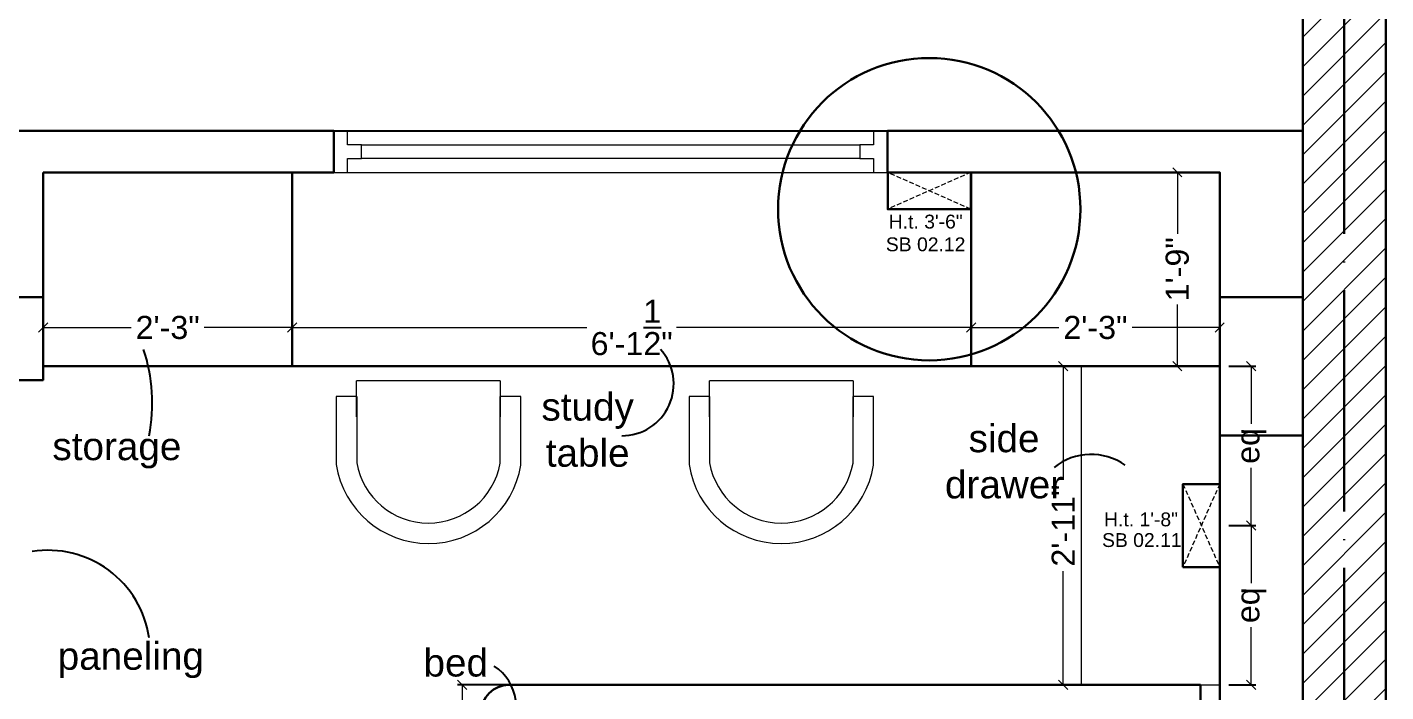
# Model space of a CAD drawing. Header units: millimetres. Extents: x 56222 to 3066687, y -650199 to -121287.
# Drawn here: x 148743.1 to 148890.3, y -178752.9 to -178680.9 of the extents above; entities that cross this region are included whole.
import ezdxf

# ---------------------------------------------------------------- set-up
doc = ezdxf.new("R2010")
doc.units = ezdxf.units.MM
doc.header["$MEASUREMENT"] = 0
doc.header["$PDMODE"] = 35
for name, pattern in [('ACAD_ISO04W100', [30, 24, -3, 0, -3]), ('DASHED', [0.75, 0.5, -0.25]), ('DASHED2', [0.375, 0.25, -0.125])]:
    doc.linetypes.add(name, pattern=pattern)
doc.layers.get('Defpoints').update_dxf_attribs({"color": 220})
for name, color, linetype, lineweight in [('COLUMN', 1, 'Continuous', 30), ('dim05', 1, 'Continuous', 13), ('el', 7, 'Continuous', 20), ('ELEC-wires', 1, 'DASHED2', 13), ('Electrical', 84, 'Continuous', 30), ('FIRST FLOOR', 7, 'Continuous', 9), ('FIRST FLOOR ( DW_RAIL )', 7, 'Continuous', 9), ('FIRST FLOOR_( PLine )_', 251, 'Continuous', 30), ('FURNITURE', 32, 'Continuous', 9), ('GROUND FLOOR', 7, 'Continuous', 9), ('GROUND FLOOR  ( HATCH )', 251, 'Continuous', 9), ('Labelling', 1, 'Continuous', 25), ('wall', 7, 'Continuous', 30), ('X_PLOT', 1, 'Continuous', 9), ('XX~SLAB ( BEAM )~ ( DIM )', 7, 'Continuous', 9)]:
    doc.layers.add(name, color=color, linetype=linetype, lineweight=lineweight)
doc.layers.add('XX~SLAB ( PLINE )', color=251, linetype='Continuous', plot=False)
doc.styles.add('Arial', font='arial.ttf')
doc.styles.get("Standard").update_dxf_attribs({"font": 'arial.ttf', "height": 6})
doc.styles.add('style4', font='ARIALN.TTF')
doc.dimstyles.new('ISO-25', dxfattribs={"dimtxt": 2.5, "dimasz": 1, "dimexe": 0.5, "dimexo": 1, "dimtad": 0, "dimdec": 1, "dimlunit": 4, "dimtxsty": 'Standard', "dimblk": 'OBLIQUE', "dimcen": 2.5, "dimclrd": 1, "dimclre": 1, "dimclrt": 5, "dimadec": 0, "dimazin": 0, "dimtfac": 1, "dimtdec": 1, "dimtmove": 0, "dimatfit": 3, "dimfxl": 1, "dimlwd": -1, "dimarcsym": 0})

# ---------------------------------------------------------------- blocks, each defined once
blk = doc.blocks.new('_Oblique')
at = {"layer": 'wall', "color": 0, "lineweight": -2}
blk.add_line((-0.5, -0.5), (0.5, 0.5), dxfattribs=at)
blk = doc.blocks.new('*D886')
at = {"layer": 'Defpoints', "color": 0, "lineweight": 30, "transparency": 16777216}
for p in [(148845.37, -178713.45), (148771.81, -178716.36), (148845.37, -178716.36)]:
    blk.add_point(p, dxfattribs=at)
at = {"layer": 'dim05', "color": 1, "linetype": 'Continuous', "lineweight": -2, "transparency": 16777216}
for p, q in [((148771.81, -178715.36), (148771.81, -178712.95)), ((148845.37, -178715.36), (148845.37, -178712.95))]:
    blk.add_line(p, q, dxfattribs=at)
at = {"layer": 'dim05', "color": 1, "linetype": 'Continuous', "transparency": 16777216}
for p, q in [((148771.81, -178713.45), (148803.72, -178713.45)), ((148845.37, -178713.45), (148813.45, -178713.45))]:
    blk.add_line(p, q, dxfattribs=at)
at = {"layer": 'dim05', "color": 1, "transparency": 16777216, "rotation": 180}
blk.add_blockref('_Oblique', (148771.81, -178713.45), dxfattribs=at)
at = {"layer": 'dim05', "color": 1, "transparency": 16777216}
blk.add_blockref('_Oblique', (148845.37, -178713.45), dxfattribs=at)
at = {"layer": 'dim05', "color": 5, "lineweight": 25, "transparency": 16777216, "insert": (148808.59, -178713.45), "char_height": 2.5, "attachment_point": 5, "style": 'Arial'}
blk.add_mtext('6\'-1{\\H1x;\\S1/2;}"', dxfattribs=at)
blk = doc.blocks.new('*D887')
at = {"layer": 'Defpoints', "color": 0, "lineweight": 30, "transparency": 16777216}
for p in [(148867.72, -178696.63), (148868.75, -178696.63), (148867.51, -178717.63)]:
    blk.add_point(p, dxfattribs=at)
at = {"layer": 'dim05', "color": 1, "linetype": 'Continuous', "lineweight": -2, "transparency": 16777216}
for p, q in [((148867.75, -178696.63), (148867.22, -178696.63)), ((148868.51, -178717.63), (148868.22, -178717.63))]:
    blk.add_line(p, q, dxfattribs=at)
at = {"layer": 'dim05', "color": 1, "linetype": 'Continuous', "transparency": 16777216}
for p, q in [((148867.72, -178696.63), (148867.72, -178703.3)), ((148867.72, -178717.63), (148867.72, -178710.96))]:
    blk.add_line(p, q, dxfattribs=at)
at = {"layer": 'dim05', "color": 1, "transparency": 16777216}
for p, rotation in [((148867.72, -178696.63), 90), ((148867.72, -178717.63), 270)]:
    blk.add_blockref('_Oblique', p, dxfattribs=dict(at, rotation=rotation))
at = {"layer": 'dim05', "color": 5, "lineweight": 25, "transparency": 16777216, "insert": (148867.72, -178707.13), "char_height": 2.5, "attachment_point": 5, "rotation": 90, "style": 'Arial'}
blk.add_mtext('1\'-9"', dxfattribs=at)
blk = doc.blocks.new('*D888')
at = {"layer": 'Defpoints', "color": 0, "lineweight": 30, "transparency": 16777216}
for p in [(148857.31, -178717.63), (148855.35, -178752.16), (148857.31, -178752.16)]:
    blk.add_point(p, dxfattribs=at)
at = {"layer": 'dim05', "color": 1, "linetype": 'Continuous', "lineweight": -2, "transparency": 16777216}
for p, q in [((148856.31, -178717.63), (148854.85, -178717.63)), ((148856.31, -178752.16), (148854.85, -178752.16))]:
    blk.add_line(p, q, dxfattribs=at)
at = {"layer": 'dim05', "color": 1, "linetype": 'Continuous', "transparency": 16777216}
for p, q in [((148855.35, -178717.63), (148855.35, -178729.96)), ((148855.35, -178752.16), (148855.35, -178739.84))]:
    blk.add_line(p, q, dxfattribs=at)
at = {"layer": 'dim05', "color": 1, "transparency": 16777216}
for p, rotation in [((148855.35, -178717.63), 90), ((148855.35, -178752.16), 270)]:
    blk.add_blockref('_Oblique', p, dxfattribs=dict(at, rotation=rotation))
at = {"layer": 'dim05', "color": 5, "lineweight": 25, "transparency": 16777216, "insert": (148855.35, -178734.9), "char_height": 2.5, "attachment_point": 5, "rotation": 90, "style": 'Arial'}
blk.add_mtext('2\'-11"', dxfattribs=at)
blk = doc.blocks.new('*D892')
at = {"layer": 'Defpoints', "color": 0, "lineweight": 30, "transparency": 16777216}
for p in [(148790.22, -178752.16), (148796.41, -178752.16), (148796.41, -178824.16)]:
    blk.add_point(p, dxfattribs=at)
at = {"layer": 'dim05', "color": 1, "linetype": 'Continuous', "lineweight": -2, "transparency": 16777216}
for p, q in [((148795.41, -178752.16), (148789.72, -178752.16)), ((148795.41, -178824.16), (148789.72, -178824.16))]:
    blk.add_line(p, q, dxfattribs=at)
at = {"layer": 'dim05', "color": 1, "linetype": 'Continuous', "transparency": 16777216}
for p, q in [((148790.22, -178752.16), (148790.22, -178786.38)), ((148790.22, -178824.16), (148790.22, -178789.94))]:
    blk.add_line(p, q, dxfattribs=at)
at = {"layer": 'dim05', "color": 1, "transparency": 16777216}
for p, rotation in [((148790.22, -178752.16), 90), ((148790.22, -178824.16), 270)]:
    blk.add_blockref('_Oblique', p, dxfattribs=dict(at, rotation=rotation))
at = {"layer": 'dim05', "color": 5, "lineweight": 25, "transparency": 16777216, "insert": (148790.22, -178788.16), "char_height": 2.5, "attachment_point": 5, "rotation": 90, "style": 'Arial'}
blk.add_mtext("6'", dxfattribs=at)
blk = doc.blocks.new('*D893')
at = {"layer": 'Defpoints', "color": 0, "lineweight": 30, "transparency": 16777216}
for p in [(148872.31, -178708.85), (148872.31, -178713.45), (148845.37, -178716.36)]:
    blk.add_point(p, dxfattribs=at)
at = {"layer": 'dim05', "color": 1, "linetype": 'Continuous', "lineweight": -2, "transparency": 16777216}
for p, q in [((148872.31, -178709.85), (148872.31, -178713.95)), ((148845.37, -178715.36), (148845.37, -178712.95))]:
    blk.add_line(p, q, dxfattribs=at)
at = {"layer": 'dim05', "color": 1, "linetype": 'Continuous', "transparency": 16777216}
for p, q in [((148845.37, -178713.45), (148854.87, -178713.45)), ((148872.31, -178713.45), (148862.81, -178713.45))]:
    blk.add_line(p, q, dxfattribs=at)
at = {"layer": 'dim05', "color": 1, "transparency": 16777216, "rotation": 180}
blk.add_blockref('_Oblique', (148845.37, -178713.45), dxfattribs=at)
at = {"layer": 'dim05', "color": 1, "transparency": 16777216}
blk.add_blockref('_Oblique', (148872.31, -178713.45), dxfattribs=at)
at = {"layer": 'dim05', "color": 5, "lineweight": 25, "transparency": 16777216, "insert": (148858.84, -178713.45), "char_height": 2.5, "attachment_point": 5, "style": 'Arial'}
blk.add_mtext('2\'-3"', dxfattribs=at)
blk = doc.blocks.new('*D894')
at = {"layer": 'Defpoints', "color": 0, "lineweight": 30, "transparency": 16777216}
for p in [(148744.81, -178712.36), (148771.81, -178713.45), (148771.81, -178716.36)]:
    blk.add_point(p, dxfattribs=at)
at = {"layer": 'dim05', "color": 1, "linetype": 'Continuous', "lineweight": -2, "transparency": 16777216}
for p, q in [((148744.81, -178713.36), (148744.81, -178713.95)), ((148771.81, -178715.36), (148771.81, -178712.95))]:
    blk.add_line(p, q, dxfattribs=at)
at = {"layer": 'dim05', "color": 1, "linetype": 'Continuous', "transparency": 16777216}
for p, q in [((148744.81, -178713.45), (148754.34, -178713.45)), ((148771.81, -178713.45), (148762.28, -178713.45))]:
    blk.add_line(p, q, dxfattribs=at)
at = {"layer": 'dim05', "color": 1, "transparency": 16777216, "rotation": 180}
blk.add_blockref('_Oblique', (148744.81, -178713.45), dxfattribs=at)
at = {"layer": 'dim05', "color": 1, "transparency": 16777216}
blk.add_blockref('_Oblique', (148771.81, -178713.45), dxfattribs=at)
at = {"layer": 'dim05', "color": 5, "lineweight": 25, "transparency": 16777216, "insert": (148758.31, -178713.45), "char_height": 2.5, "attachment_point": 5, "style": 'Arial'}
blk.add_mtext('2\'-3"', dxfattribs=at)
blk = doc.blocks.new('6616')
at = {"color": 242, "linetype": 'DASHED', "true_color": 0xcd2027}
for p, q in [((386784.79, -36915.77), (386775.78, -36911.78)), ((386784.79, -36911.78), (386775.78, -36915.77))]:
    blk.add_line(p, q, dxfattribs=at)
at = {"layer": 'ELEC-wires', "color": 5, "linetype": 'ByBlock', "lineweight": 30, "ltscale": 4}
blk.add_lwpolyline([(386775.78, -36911.78), (386784.79, -36911.78), (386784.79, -36915.77), (386775.78, -36915.77)], close=True, dxfattribs=at)
blk = doc.blocks.new('*D1043')
at = {"layer": 'Defpoints', "color": 0, "lineweight": 30, "transparency": 16777216}
for p in [(148872.31, -178734.9), (148872.31, -178752.16), (148875.73, -178752.16)]:
    blk.add_point(p, dxfattribs=at)
at = {"layer": 'dim05', "color": 1, "linetype": 'Continuous', "lineweight": -2, "transparency": 16777216}
for p, q in [((148873.31, -178734.9), (148876.23, -178734.9)), ((148873.31, -178752.16), (148876.23, -178752.16))]:
    blk.add_line(p, q, dxfattribs=at)
at = {"layer": 'dim05', "color": 1, "linetype": 'Continuous', "transparency": 16777216}
for p, q in [((148875.73, -178734.9), (148875.73, -178741.15)), ((148875.73, -178752.16), (148875.73, -178745.91))]:
    blk.add_line(p, q, dxfattribs=at)
at = {"layer": 'dim05', "color": 1, "transparency": 16777216}
for p, rotation in [((148875.73, -178734.9), 90), ((148875.73, -178752.16), 270)]:
    blk.add_blockref('_Oblique', p, dxfattribs=dict(at, rotation=rotation))
at = {"layer": 'dim05', "color": 5, "lineweight": 25, "transparency": 16777216, "insert": (148875.73, -178743.53), "char_height": 2.5, "attachment_point": 5, "rotation": 90, "style": 'Arial'}
blk.add_mtext('eq', dxfattribs=at)
blk = doc.blocks.new('*D1044')
at = {"layer": 'Defpoints', "color": 0, "lineweight": 30, "transparency": 16777216}
for p in [(148872.31, -178717.63), (148875.73, -178717.63), (148872.31, -178734.9)]:
    blk.add_point(p, dxfattribs=at)
at = {"layer": 'dim05', "color": 1, "linetype": 'Continuous', "lineweight": -2, "transparency": 16777216}
for p, q in [((148873.31, -178717.63), (148876.23, -178717.63)), ((148873.31, -178734.9), (148876.23, -178734.9))]:
    blk.add_line(p, q, dxfattribs=at)
at = {"layer": 'dim05', "color": 1, "linetype": 'Continuous', "transparency": 16777216}
for p, q in [((148875.73, -178717.63), (148875.73, -178723.89)), ((148875.73, -178734.9), (148875.73, -178728.64))]:
    blk.add_line(p, q, dxfattribs=at)
at = {"layer": 'dim05', "color": 1, "transparency": 16777216}
for p, rotation in [((148875.73, -178717.63), 90), ((148875.73, -178734.9), 270)]:
    blk.add_blockref('_Oblique', p, dxfattribs=dict(at, rotation=rotation))
at = {"layer": 'dim05', "color": 5, "lineweight": 25, "transparency": 16777216, "insert": (148875.73, -178726.27), "char_height": 2.5, "attachment_point": 5, "rotation": 90, "style": 'Arial'}
blk.add_mtext('eq', dxfattribs=at)

msp = doc.modelspace()

# ---------------------------------------------------------------- hatches: boundary and pattern name
at = {"layer": 'GROUND FLOOR  ( HATCH )'}
h = msp.add_hatch(dxfattribs=at)
h.set_pattern_fill('ANSI31', color=6, scale=18, style=0)
h.set_pattern_definition([(45, (32349.6235, -16389.46), (-1.590990258, 1.590990258), [])])
h.paths.add_polyline_path([(148890.3094, -178659.1344), (148881.3094, -178659.1344), (148881.3094, -179002.6344), (148890.3094, -179002.6344)])

# ---------------------------------------------------------------- linework, layer by layer
at = {"layer": 'COLUMN'}
for points in [[(148735.8094, -178710.1344), (148744.8094, -178710.1344), (148744.8094, -178719.1344), (148735.8094, -178719.1344)], [(148872.3094, -178710.1344), (148881.3094, -178710.1344), (148881.3094, -178725.1344), (148872.3094, -178725.1344)]]:
    msp.add_lwpolyline(points, close=True, dxfattribs=at)
at = {"layer": 'FIRST FLOOR'}
for p, q in [((148480.8094, -178692.1344), (148881.3094, -178692.1344)), ((148776.3094, -178696.6344), (148776.3094, -178692.1344)), ((148836.3094, -178696.6344), (148836.3094, -178692.1344)), ((148881.3094, -178692.1344), (148881.3094, -179002.6344)), ((148744.8094, -178696.6344), (148872.3094, -178696.6344)), ((148744.8094, -178719.1344), (148744.8094, -178696.6344)), ((148872.3094, -178696.6344), (148872.3094, -178848.1344))]:
    msp.add_line(p, q, dxfattribs=at)
at = {"layer": 'FIRST FLOOR ( DW_RAIL )'}
msp.add_lwpolyline([(148836.3094, -178692.1344), (148834.8094, -178692.1344), (148834.8094, -178693.6344), (148833.3094, -178693.6344), (148833.3094, -178695.1344), (148779.3094, -178695.1344), (148779.3094, -178693.6344), (148777.8094, -178693.6344), (148777.8094, -178692.1344), (148776.3094, -178692.1344), (148776.3094, -178696.6344), (148777.8094, -178696.6344), (148777.8094, -178695.1344), (148779.3094, -178695.1344), (148779.3094, -178693.6344), (148833.3094, -178693.6344), (148833.3094, -178695.1344), (148834.8094, -178695.1344), (148834.8094, -178696.6344), (148836.3094, -178696.6344), (148836.3094, -178692.1344), (148776.3094, -178692.1344), (148776.3094, -178696.6344), (148836.3094, -178696.6344)], close=True, dxfattribs=at)
at = {"layer": 'FIRST FLOOR_( PLine )_'}
for points in [[(148744.8094, -178696.6344), (148776.3094, -178696.6344), (148776.3094, -178692.1344), (148662.3094, -178692.1344), (148662.3094, -178696.6344), (148735.8094, -178696.6344), (148735.8094, -178794.1344), (148740.3094, -178794.1344), (148740.3094, -178719.1344), (148744.8094, -178719.1344)], [(148881.3094, -178692.1344), (148836.3094, -178692.1344), (148836.3094, -178696.6344), (148872.3094, -178696.6344), (148872.3094, -178848.1344), (148782.3094, -178848.1344), (148782.3094, -178852.6344), (148872.3094, -178852.6344), (148872.3094, -178980.1344), (148839.3044, -178980.1344), (148839.3044, -178984.6344), (148872.3094, -178984.6344), (148872.3094, -179002.6344), (148881.3094, -179002.6344)]]:
    msp.add_lwpolyline(points, close=True, dxfattribs=at)
at = {"layer": 'FURNITURE', "lineweight": 30}
msp.add_line((148744.8094, -178717.6344), (148872.3094, -178717.6344), dxfattribs=at)
at = {"layer": 'FURNITURE'}
for p, q in [((148778.7915, -178723.124, -0.0355), (148778.7915, -178719.2164, -0.0355)), ((148794.3423, -178719.2164, -0.0355), (148778.7915, -178719.2164, -0.0355)), ((148794.3423, -178719.2164, -0.0355), (148794.3423, -178723.124, -0.0355)), ((148817.0245, -178723.124, -0.0355), (148817.0245, -178719.2164, -0.0355)), ((148832.5754, -178719.2164, -0.0355), (148817.0245, -178719.2164, -0.0355)), ((148832.5754, -178719.2164, -0.0355), (148832.5754, -178723.124, -0.0355))]:
    msp.add_line(p, q, dxfattribs=at)
at = {"layer": 'FURNITURE', "lineweight": 30}
for points in [[(148744.8094, -178696.6344), (148771.8094, -178696.6344), (148771.8094, -178717.6344), (148744.8094, -178717.6344)], [(148872.3094, -178696.6344), (148845.3673, -178696.6344), (148845.3673, -178717.6344), (148872.3094, -178717.6344)]]:
    msp.add_lwpolyline(points, close=True, dxfattribs=at)
at = {"layer": 'FURNITURE'}
msp.add_lwpolyline([(148872.3094, -178717.6344), (148857.3094, -178717.6344), (148857.3094, -178752.1587), (148872.3094, -178752.1587)], close=True, dxfattribs=at)
at = {"layer": 'FURNITURE', "elevation": -0.0355, "flags": 128}
for points in [[(148778.8001, -178720.9018), (148776.5755, -178720.9018), (148776.5755, -178728.2839, 0.85361338), (148796.5755, -178728.3354), (148796.5755, -178720.9018), (148794.3509, -178720.9018)], [(148778.8001, -178723.1241), (148778.8001, -178720.9018), (148778.7977, -178728.1006, 0.83575836), (148794.3533, -178728.1459), (148794.3533, -178723.1241), (148794.3533, -178720.9018)], [(148817.0331, -178720.9018), (148814.8086, -178720.9018), (148814.8086, -178728.2839, 0.85361338), (148834.8086, -178728.3354), (148834.8086, -178720.9018), (148832.584, -178720.9018)], [(148817.0331, -178723.1241), (148817.0331, -178720.9018), (148817.0308, -178728.1006, 0.83575836), (148832.5863, -178728.1459), (148832.5863, -178723.1241), (148832.5863, -178720.9018)]]:
    msp.add_lwpolyline(points, format="xyb", dxfattribs=at)
at = {"layer": 'FURNITURE', "lineweight": 30}
msp.add_lwpolyline([(148792.2798, -178821.1587), (148792.2798, -178755.1587, -0.41421356), (148795.2798, -178752.1587), (148870.2105, -178752.1587), (148870.2105, -178824.1587), (148795.2798, -178824.1587, -0.41421356)], format="xyb", close=True, dxfattribs=at)
at = {"layer": 'GROUND FLOOR'}
for q in [(148881.3094, -179140.0184), (148881.3094, -178716.1344)]:
    msp.add_line((148881.3094, -178619.0856), q, dxfattribs=at)
at = {"layer": 'GROUND FLOOR', "color": 1, "linetype": 'ACAD_ISO04W100'}
msp.add_line((148885.8094, -178619.0856), (148885.8094, -179002.6344), dxfattribs=at)
at = {"layer": 'GROUND FLOOR', "color": 6, "lineweight": 30}
msp.add_lwpolyline([(148890.3094, -178659.1344), (148881.3094, -178659.1344), (148881.3094, -179002.6344), (148890.3094, -179002.6344)], close=True, dxfattribs=at)
at = {"layer": 'Labelling', "color": 1}
for centre, radius, start, end in [((148737.7892, -178721.6607), 18.8486, 349.290172, 18.100488), ((148807.5278, -178719.5455), 5.618, 269.801807, 41.748066), ((148858.3784, -178733.5989), 6.4069, 54.860345, 128.586664), ((148745.3504, -178748.6467), 11.072, 8.188086, 99.00261), ((148790.7427, -178754.5545, -0.0704), 5.332, 319.177144, 56.231753)]:
    msp.add_arc(centre, radius, start, end, dxfattribs=at)
at = {"layer": 'X_PLOT', "linetype": 'ACAD_ISO04W100', "lineweight": 30}
msp.add_line((148885.8094, -178619.0856), (148885.8094, -179140.0184), dxfattribs=at)
at = {"layer": 'XX~SLAB ( BEAM )~ ( DIM )', "color": 242, "lineweight": 30, "true_color": 0xcd2027}
msp.add_circle((148840.8383, -178700.6213), 16.3787, dxfattribs=at)
at = {"layer": 'XX~SLAB ( PLINE )'}
msp.add_lwpolyline([(148476.3094, -178692.1344), (148881.3094, -178692.1344), (148881.3095, -179002.6344), (148872.3094, -179002.6344), (148852.5048, -179002.6344), (148812.1676, -179002.6344), (148786.8094, -179002.6344), (148644.3094, -179002.6344), (148644.3094, -179038.6344), (148476.3094, -179038.6344)], close=True, dxfattribs=at)

# ---------------------------------------------------------------- block references
at = {"layer": 'el', "color": 1}
msp.add_blockref('6616', (-237939.4489, -141784.8507), dxfattribs=at)
at = {"layer": 'el', "color": 1, "rotation": 90}
msp.add_blockref('6616', (111956.5388, -565515.1838), dxfattribs=at)

# ---------------------------------------------------------------- texts
at = {"layer": 'Electrical', "color": 240, "true_color": 0xed1f24, "transparency": 33554687}
for s, p in [('H.t. 3\'-6"', (148836.4463, -178702.7143)), ('H.t. 1\'-8"', (148859.7756, -178734.9784))]:
    msp.add_text(s, height=1.5, dxfattribs=at).set_placement(p)
at = {"layer": 'Electrical', "color": 5, "transparency": 33554687}
for s, p in [('SB 02.12', (148836.1341, -178705.1767)), ('SB 02.11', (148859.5574, -178737.2185))]:
    msp.add_text(s, height=1.5, dxfattribs=at).set_placement(p)
at = {"layer": 'Labelling', "color": 1, "char_height": 3, "width": 33.454272, "attachment_point": 5, "style": 'style4'}
for s, insert in [('\\A1;{\\fArial|b0|i0|c0|p34;study \\Ptable}', (148803.8226, -178724.5423, -0.0006)), ('\\A1;{\\fArial|b0|i0|c0|p34;side \\Pdrawer}', (148848.9429, -178727.9697, -0.0006)), ('\\A1;{\\fArial|b0|i0|c0|p34;storage}', (148752.8084, -178726.7622, -0.0006)), ('\\A1;{\\fArial|b0|i0|c0|p34;paneling}', (148754.3178, -178749.4728, -0.0006)), ('\\A1;\\pxql;{\\fArial|b0|i0|c0|p34;bed}', (148802.7626, -178749.7718, -0.0704))]:
    msp.add_mtext(s, dxfattribs=dict(at, insert=insert))

# ---------------------------------------------------------------- dimensions: what is measured, and where the dimension line sits
at = {"layer": 'dim05', "color": 27, "lineweight": 25, "true_color": 0x7d5120}
for base, p1, p2, override, picture, middle in [((148867.7161, -178696.6344), (148867.5075, -178717.6344), (148868.7508, -178696.6344), {"dimtxsty": 'Arial'}, '*D887', (148867.7161, -178707.1344)), ((148855.3492, -178752.1587), (148857.3094, -178717.6344), (148857.3094, -178752.1587), {"dimdec": 0, "dimtxsty": 'Arial'}, '*D888', (148855.3492, -178734.8966)), ((148790.2156, -178752.1587), (148796.41, -178824.1587), (148796.41, -178752.1587), {"dimtxsty": 'Arial'}, '*D892', (148790.2156, -178788.1587))]:
    dim = msp.add_linear_dim(base=base, p1=p1, p2=p2, angle=90, dimstyle='ISO-25', override=override, dxfattribs=at)
    dim.commit()
    dim.dimension.update_dxf_attribs({"geometry": picture, "text_midpoint": middle})
for base, p1, p2, picture, middle in [((148872.3094, -178713.4524), (148845.3673, -178716.3614), (148872.3094, -178708.8479), '*D893', (148858.8383, -178713.4524)), ((148845.3673, -178713.4524), (148771.8094, -178716.3614), (148845.3673, -178716.3614), '*D886', (148808.5883, -178713.4524)), ((148771.8094, -178713.4524), (148744.8094, -178712.361), (148771.8094, -178716.3614), '*D894', (148758.3094, -178713.4524))]:
    dim = msp.add_linear_dim(base=base, p1=p1, p2=p2, dimstyle='ISO-25', override={"dimtxsty": 'Arial'}, dxfattribs=at)
    dim.commit()
    dim.dimension.update_dxf_attribs({"geometry": picture, "text_midpoint": middle})
for base, p2, angle, picture, middle in [((148875.7264, -178717.6344), (148872.3094, -178717.6344), 270, '*D1044', (148875.7264, -178726.2655)), ((148875.7264, -178752.1587), (148872.3094, -178752.1587), 90, '*D1043', (148875.7264, -178743.5276))]:
    dim = msp.add_linear_dim(base=base, p1=(148872.3094, -178734.8966), p2=p2, angle=angle, text='eq', dimstyle='ISO-25', override={"dimtxsty": 'Arial'}, dxfattribs=at)
    dim.commit()
    dim.dimension.update_dxf_attribs({"geometry": picture, "text_midpoint": middle})

doc.saveas('drawing.dxf')
